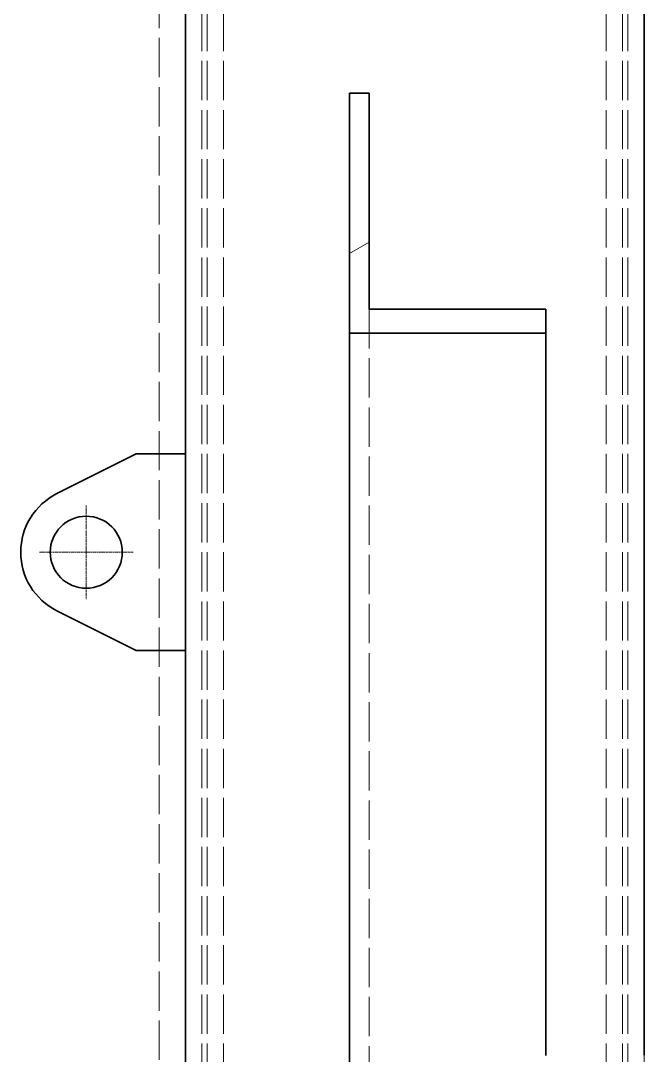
# Model space of a CAD drawing. Header units: millimetres. Extents: x 12184 to 41592, y 8990 to 29785.
# Drawn here: x 22724.4 to 22914.6, y 17593.5 to 17909.4 of the extents above; entities that cross this region are included whole.
import ezdxf

# ---------------------------------------------------------------- set-up
doc = ezdxf.new("R2010")
doc.units = ezdxf.units.MM
doc.linetypes.add('DASHDOT', pattern=[18.5, 12, -3, 0.5, -3])
doc.linetypes.add('DASHED', pattern=[15, 12, -3])

# ---------------------------------------------------------------- blocks, each defined once
blk = doc.blocks.new('A$C55E021B5')
at = {"color": 7, "lineweight": 35}
for p, q in [((580, 2140.5), (580, 1356.9)), ((720, 2070.5), (720, 1140.5)), ((670, 1577.38), (670, 1269.29))]:
    blk.add_line(p, q, dxfattribs=at)
at = {"color": 7, "linetype": 'DASHED', "lineweight": 13}
for p, q in [((585, 2140.5), (585, 0.5)), ((586.65, 2140.5), (586.65, 0.5)), ((591.64, 2140.5), (591.64, 0.5)), ((708.36, 2140.5), (708.36, 0.5)), ((713.35, 2140.5), (713.35, 0.5)), ((715, 2140.5), (715, 0.5)), ((728, 1070.5), (728, 2074.5)), ((720, 1070.5), (720, 1972.93)), ((720, 1968.48), (720, 172.52)), ((664, 1584.7), (664, 1276.61)), ((580, 1356.9), (580, 403.04))]:
    blk.add_line(p, q, dxfattribs=at)
at = {"color": 7, "lineweight": 35, "ltscale": 0.10987}
blk.add_line((664, 1650.62), (664, 1584.7), dxfattribs=at)
at = {"color": 7, "lineweight": 35, "ltscale": 0.01}
blk.add_line((670, 1650.62), (664, 1650.62), dxfattribs=at)
at = {"color": 7, "lineweight": 35, "ltscale": 0.122078}
blk.add_line((670, 1577.38), (670, 1650.62), dxfattribs=at)
at = {"color": 7, "lineweight": 13, "ltscale": 0.011547}
blk.add_line((670, 1601.66), (664, 1605.13), dxfattribs=at)
at = {"color": 7, "lineweight": 35, "ltscale": 0.012208}
blk.add_line((610, 1577.38), (610, 1584.7), dxfattribs=at)
at = {"color": 7, "lineweight": 35, "ltscale": 0.09}
blk.add_line((664, 1584.7), (610, 1584.7), dxfattribs=at)
at = {"color": 7, "lineweight": 35, "ltscale": 0.1}
blk.add_line((610, 1577.38), (670, 1577.38), dxfattribs=at)
at = {"color": 7, "lineweight": 35, "ltscale": 0.367477}
blk.add_line((610, 1577.38), (610, 1356.89), dxfattribs=at)
at = {"color": 7, "lineweight": 35, "ltscale": 0.025}
for p, q in [((720, 1540.5), (735, 1540.5)), ((720, 1480.5), (735, 1480.5))]:
    blk.add_line(p, q, dxfattribs=at)
at = {"color": 7, "linetype": 'DASHED', "lineweight": 13, "ltscale": 0.1}
blk.add_line((720, 1540.5), (720, 1480.5), dxfattribs=at)
at = {"color": 7, "lineweight": 35, "ltscale": 0.045137}
for p, q in [((735, 1540.5), (759.22, 1528.39)), ((759.22, 1492.61), (735, 1480.5))]:
    blk.add_line(p, q, dxfattribs=at)
at = {"color": 7, "linetype": 'DASHDOT', "lineweight": 13, "ltscale": 0.047667}
for p, q in [((750.28, 1524.8), (750.28, 1496.2)), ((735.98, 1510.5), (764.58, 1510.5))]:
    blk.add_line(p, q, dxfattribs=at)
at = {"color": 7, "lineweight": 35}
blk.add_circle((750.28, 1510.5), 11, dxfattribs=at)
blk.add_arc((750.28, 1510.5), 20, 296.565, 63.4349, dxfattribs=at)
blk = doc.blocks.new('1')
at = {"color": 7, "linetype": 'DASHED', "lineweight": 13}
for p, q in [((22779.65, 18377.1), (22779.65, 16237.1)), ((22781.3, 18377.1), (22781.3, 16237.1)), ((22786.29, 18377.1), (22786.29, 16237.1)), ((22903, 18377.1), (22903, 16237.1)), ((22908, 18377.1), (22908, 16237.1)), ((22909.65, 18377.1), (22909.65, 16237.1)), ((22766.65, 17307.1), (22766.65, 18311.1)), ((22774.65, 17307.1), (22774.65, 18209.54)), ((22774.65, 18205.09), (22774.65, 16409.12)), ((22830.65, 17821.31), (22830.65, 17513.21)), ((22914.65, 17593.5), (22914.65, 16639.65))]:
    blk.add_line(p, q, dxfattribs=at)
at = {"color": 7, "lineweight": 35}
for p, q in [((22914.65, 18377.1), (22914.65, 17593.5)), ((22774.65, 18307.1), (22774.65, 17377.1)), ((22824.65, 17813.98), (22824.65, 17505.89))]:
    blk.add_line(p, q, dxfattribs=at)
at = {"color": 7, "lineweight": 35, "ltscale": 0.122078}
blk.add_line((22824.65, 17813.98), (22824.65, 17887.23), dxfattribs=at)
at = {"color": 7, "lineweight": 35, "ltscale": 0.01}
blk.add_line((22824.65, 17887.23), (22830.65, 17887.23), dxfattribs=at)
at = {"color": 7, "lineweight": 35, "ltscale": 0.10987}
blk.add_line((22830.65, 17887.23), (22830.65, 17821.31), dxfattribs=at)
at = {"color": 7, "lineweight": 13, "ltscale": 0.011547}
blk.add_line((22824.65, 17838.27), (22830.65, 17841.73), dxfattribs=at)
at = {"color": 7, "lineweight": 35, "ltscale": 0.09}
blk.add_line((22830.65, 17821.31), (22884.65, 17821.31), dxfattribs=at)
at = {"color": 7, "lineweight": 35, "ltscale": 0.012208}
blk.add_line((22884.65, 17813.98), (22884.65, 17821.31), dxfattribs=at)
at = {"color": 7, "lineweight": 35, "ltscale": 0.1}
blk.add_line((22884.65, 17813.98), (22824.65, 17813.98), dxfattribs=at)
at = {"color": 7, "lineweight": 35, "ltscale": 0.367477}
blk.add_line((22884.65, 17813.98), (22884.65, 17593.5), dxfattribs=at)
at = {"color": 7, "lineweight": 35, "ltscale": 0.045137}
for p, q in [((22759.65, 17777.1), (22735.43, 17764.99)), ((22735.43, 17729.21), (22759.65, 17717.1))]:
    blk.add_line(p, q, dxfattribs=at)
at = {"color": 7, "lineweight": 35, "ltscale": 0.025}
for p, q in [((22774.65, 17777.1), (22759.65, 17777.1)), ((22774.65, 17717.1), (22759.65, 17717.1))]:
    blk.add_line(p, q, dxfattribs=at)
at = {"color": 7, "linetype": 'DASHED', "lineweight": 13, "ltscale": 0.1}
blk.add_line((22774.65, 17777.1), (22774.65, 17717.1), dxfattribs=at)
at = {"color": 7, "linetype": 'DASHDOT', "lineweight": 13, "ltscale": 0.047667}
for p, q in [((22744.37, 17761.4), (22744.37, 17732.8)), ((22758.67, 17747.1), (22730.07, 17747.1))]:
    blk.add_line(p, q, dxfattribs=at)
at = {"color": 7, "lineweight": 35}
blk.add_circle((22744.37, 17747.1), 11, dxfattribs=at)
blk.add_arc((22744.37, 17747.1), 20, 116.5651, 243.435, dxfattribs=at)
at = {"xscale": -1}
blk.add_blockref('A$C55E021B5', (23494.65, 16236.6), dxfattribs=at)

msp = doc.modelspace()

# ---------------------------------------------------------------- block references
msp.add_blockref('1', (0, 0))

doc.saveas('drawing.dxf')
